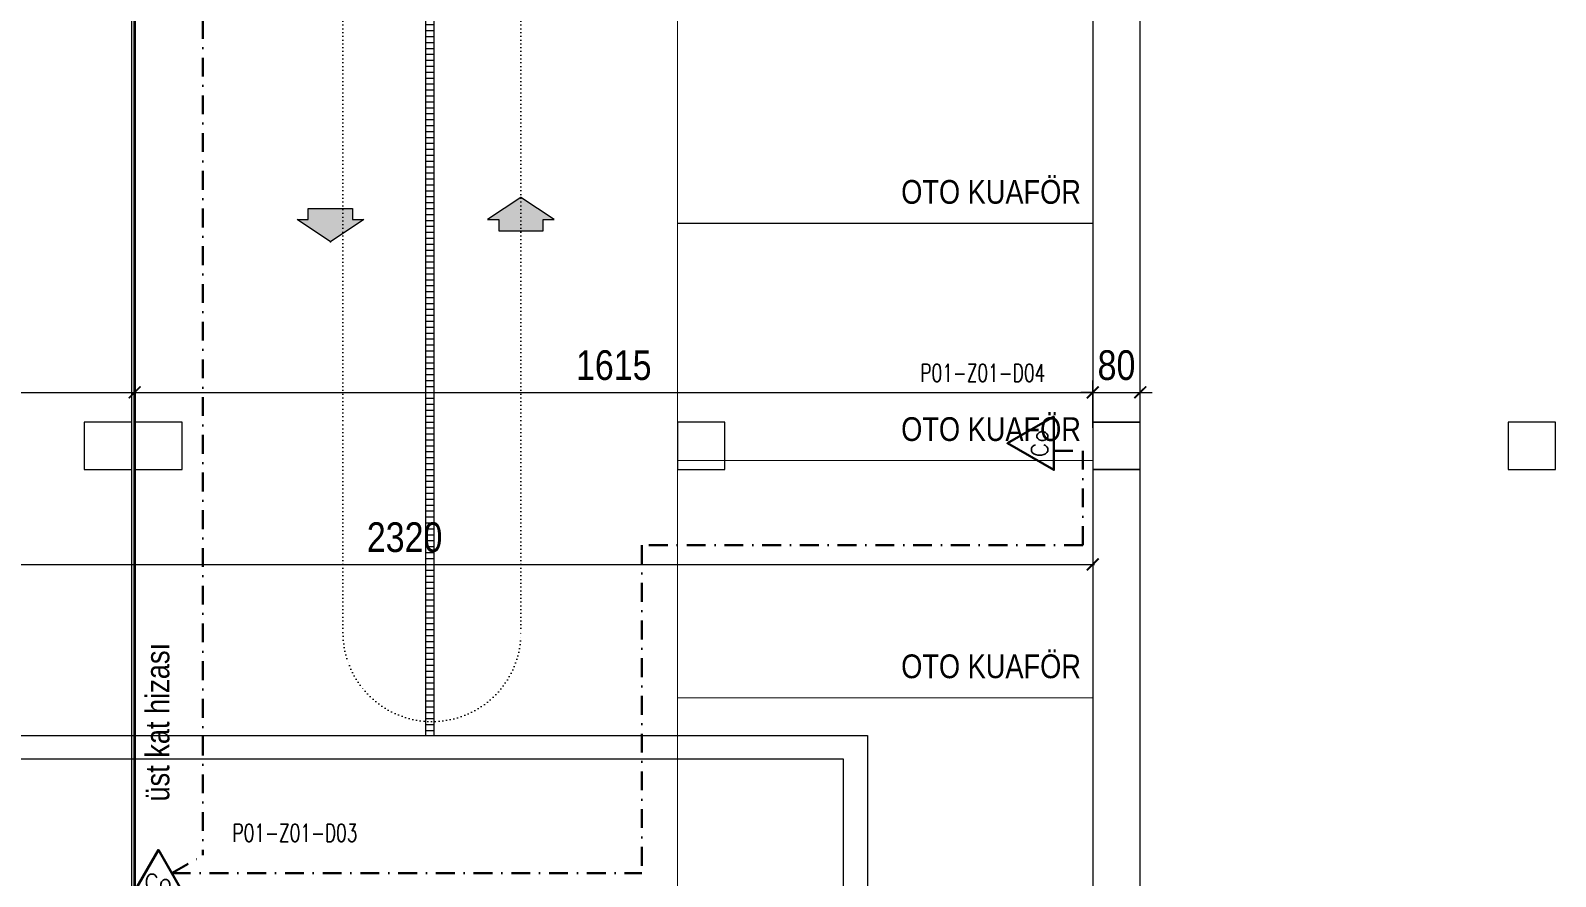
# Model space of a CAD drawing. Header units: metres. Extents: x -19121 to 152404, y -12107 to 29421.
# Drawn here: x 7349 to 9920, y 114 to 1540 of the extents above; entities that cross this region are included whole.
import ezdxf
from ezdxf.enums import TextEntityAlignment as Align

# ---------------------------------------------------------------- set-up
doc = ezdxf.new("R2010")
doc.units = ezdxf.units.M
doc.header["$LTSCALE"] = 50
doc.header["$MEASUREMENT"] = 0
for name, pattern in [('DASHDOT', [25.4, 12.7, -6.35, 0, -6.35]), ('DOT2', [0.125, 0, -0.125]), ('HIDDEN', [0.375, 0.25, -0.125])]:
    doc.linetypes.add(name, pattern=pattern)
doc.layers.get('0').update_dxf_attribs({"color": 9, "lineweight": 5})
for name, color, linetype, lineweight in [('00', 9, 'Continuous', 5), ('01', 9, 'Continuous', 5), ('06D', 9, 'Continuous', 5), ('20', 9, 'DOT2', 5), ('21', 9, 'Continuous', 5), ('25', 9, 'Continuous', 5), ('E-DEDEKTÖR NUMARALARI', 20, 'Continuous', 30), ('E-KABLO', 7, 'Continuous', 30), ('E-KARBONMONOKSİT DEDEKTÖRÜ', 7, 'Continuous', 30)]:
    doc.layers.add(name, color=color, linetype=linetype, lineweight=lineweight)
doc.styles.add('E-YAZI', font='txttw.shx', dxfattribs={"height": 200})
doc.styles.add('MuuM_TEXT-STANDART', font='ARIALN.TTF')
doc.dimstyles.new('MuuM_DIM200', dxfattribs={"dimscale": 20, "dimtxt": 2, "dimasz": 1, "dimexe": 1, "dimexo": 1, "dimgap": 1, "dimtad": 1, "dimdec": 1, "dimrnd": 0.5, "dimdsep": 46, "dimtxsty": 'MuuM_TEXT-STANDART', "dimblk": 'ARCHTICK', "dimcen": 0, "dimdle": 0.15, "dimclrd": 256, "dimclre": 256, "dimclrt": 256, "dimadec": 0, "dimazin": 0, "dimtfac": 5, "dimtdec": 1, "dimtix": 1, "dimtmove": 2, "dimatfit": 3, "dimldrblk": 'DOT', "dimfxl": 3, "dimfxlon": 1, "dimtolj": 1, "dimlwd": -1, "dimlwe": -1, "dimarcsym": 0})

# ---------------------------------------------------------------- blocks, each defined once
blk = doc.blocks.new('100_KARBONMONOKSİT DEDEKTÖRÜ 085')
at = {"layer": 'E-KARBONMONOKSİT DEDEKTÖRÜ', "color": 4}
blk.add_lwpolyline([(2.26, 0), (0, 3.92), (-2.26, 0)], close=True, dxfattribs=at)
at = {"layer": 'E-KARBONMONOKSİT DEDEKTÖRÜ', "color": 3, "style": 'E-YAZI'}
blk.add_text('Co', height=1.36, dxfattribs=at).set_placement((-0.02, 1.2), align=Align.MIDDLE)
blk = doc.blocks.new('p-kolon_80x80')
blk.add_lwpolyline([(-40, -40), (40, -40), (40, 40), (-40, 40)], close=True)
blk = doc.blocks.new('2.bod.sitatik')
at = {"layer": '01'}
for p in [(7480, -7790), (7565, -7790), (8480, -7790), (9180, -7790), (9880, -7790)]:
    blk.add_blockref('p-kolon_80x80', p, dxfattribs=at)
blk = doc.blocks.new('p-ızgara')
at = {"layer": '06D'}
h = blk.add_hatch(dxfattribs=at)
h.set_pattern_fill('_USER', color=252, scale=10, angle=180, style=0, pattern_type=0)
h.set_pattern_definition([(180, (20, -8630), (-1e-15, -10), [])])
h.paths.add_polyline_path([(8015, -4975), (8015, -8278.5), (8030, -8278.5), (8030, -4975)])
blk.add_lwpolyline([(8015, -4975), (8015, -8278.5), (8030, -8278.5), (8030, -4975)], close=True, dxfattribs=at)
blk = doc.blocks.new('_ArchTick')
at = {"color": 0, "linetype": 'ByBlock', "const_width": 0.15}
blk.add_lwpolyline([(-0.5, -0.5), (0.5, 0.5)], dxfattribs=at)
blk = doc.blocks.new('*D378')
at = {"layer": '25', "transparency": 16777216}
for p, q in [((6820, -32440.8), (6820, -32360.8)), ((7525, -32440.8), (7525, -32360.8)), ((6817, -32380.8), (7528, -32380.8))]:
    blk.add_line(p, q, dxfattribs=at)
at = {"layer": '25', "transparency": 16777216, "xscale": 20, "yscale": 20, "zscale": 20, "rotation": 180}
blk.add_blockref('_ArchTick', (6820, -32380.8), dxfattribs=at)
at = {"layer": '25', "transparency": 16777216, "xscale": 20, "yscale": 20, "zscale": 20}
blk.add_blockref('_ArchTick', (7525, -32380.8), dxfattribs=at)
at = {"layer": '25', "transparency": 16777216, "insert": (7172.5, -32335.2), "char_height": 50, "attachment_point": 5, "style": 'MuuM_TEXT-STANDART'}
blk.add_mtext('\\A1;705', dxfattribs=at)
blk = doc.blocks.new('_Dot')
at = {"color": 0, "linetype": 'ByBlock', "lineweight": -2}
blk.add_line((-0.5, 0), (-1, 0), dxfattribs=at)
at = {"color": 0, "linetype": 'ByBlock', "const_width": 0.5}
blk.add_lwpolyline([(-0.25, 0, 1), (0.25, 0, 1)], format="xyb", close=True, dxfattribs=at)
blk = doc.blocks.new('*D379')
at = {"layer": '25', "transparency": 16777216}
for p, q in [((7525, -32440.8), (7525, -32360.8)), ((9140, -32440.8), (9140, -32360.8)), ((7522, -32380.8), (9143, -32380.8))]:
    blk.add_line(p, q, dxfattribs=at)
at = {"layer": '25', "transparency": 16777216, "xscale": 20, "yscale": 20, "zscale": 20, "rotation": 180}
blk.add_blockref('_ArchTick', (7525, -32380.8), dxfattribs=at)
at = {"layer": '25', "transparency": 16777216, "xscale": 20, "yscale": 20, "zscale": 20}
blk.add_blockref('_ArchTick', (9140, -32380.8), dxfattribs=at)
at = {"layer": '25', "transparency": 16777216, "insert": (8332.5, -32335.2), "char_height": 50, "attachment_point": 5, "style": 'MuuM_TEXT-STANDART'}
blk.add_mtext('\\A1;1615', dxfattribs=at)
blk = doc.blocks.new('*D380')
at = {"layer": '25', "transparency": 16777216}
for p, q in [((9140, -32440.8), (9140, -32360.8)), ((9220, -32410.8), (9220, -32360.8)), ((9140, -32380.8), (9120, -32380.8)), ((9140, -32380.8), (9220, -32380.8)), ((9220, -32380.8), (9240, -32380.8))]:
    blk.add_line(p, q, dxfattribs=at)
at = {"layer": '25', "transparency": 16777216, "xscale": 20, "yscale": 20, "zscale": 20}
blk.add_blockref('_ArchTick', (9140, -32380.8), dxfattribs=at)
at = {"layer": '25', "transparency": 16777216, "xscale": 20, "yscale": 20, "zscale": 20, "rotation": 180}
blk.add_blockref('_ArchTick', (9220, -32380.8), dxfattribs=at)
at = {"layer": '25', "transparency": 16777216, "insert": (9180, -32335.2), "char_height": 50, "attachment_point": 5, "style": 'MuuM_TEXT-STANDART'}
blk.add_mtext('\\A1;80', dxfattribs=at)
blk = doc.blocks.new('*D383')
at = {"layer": '25', "transparency": 16777216}
for p, q in [((9140, -32610.8), (9140, -32690.8)), ((6817, -32670.8), (9143, -32670.8)), ((6820, -32730.8), (6820, -32650.8))]:
    blk.add_line(p, q, dxfattribs=at)
at = {"layer": '25', "transparency": 16777216, "xscale": 20, "yscale": 20, "zscale": 20, "rotation": 180}
blk.add_blockref('_ArchTick', (6820, -32670.8), dxfattribs=at)
at = {"layer": '25', "transparency": 16777216, "xscale": 20, "yscale": 20, "zscale": 20}
blk.add_blockref('_ArchTick', (9140, -32670.8), dxfattribs=at)
at = {"layer": '25', "transparency": 16777216, "insert": (7980, -32625.3), "char_height": 50, "attachment_point": 5, "style": 'MuuM_TEXT-STANDART'}
blk.add_mtext('\\A1;2320', dxfattribs=at)
blk = doc.blocks.new('p-işyeri')
at = {"color": 0, "const_width": 2}
blk.add_lwpolyline([(200, 0), (200, 700), (-200, 700), (-200, 0)], close=True, dxfattribs=at)
blk = doc.blocks.new('0_arrow1')
blk.add_hatch(color=254).paths.add_polyline_path([(0, 0), (-22.5, -15), (-15, -15), (-15, -22.5), (15, -22.5), (15, -15), (22.5, -15)])
at = {"linetype": 'ByBlock', "lineweight": -2}
blk.add_lwpolyline([(15, -22.5), (-15, -22.5), (-15, -15), (-22.5, -15), (0, 0), (22.5, -15), (15, -15)], close=True, dxfattribs=at)
blk.add_point((0, 0))
blk = doc.blocks.new('2.bod.Mimari')
at = {"layer": '00'}
for points in [[(9220, -7750), (9220, -7030), (9140, -7030), (9140, -7750)], [(9220, -8550), (9220, -7830), (9140, -7830), (9140, -8550)]]:
    blk.add_lwpolyline(points, close=True, dxfattribs=at)
at = {"layer": '06D', "linetype": 'DOT2'}
for points in [[(7876.12, -4350), (7876.12, -7755), (7876.12, -8105)], [(8176.12, -4350), (8176.12, -7755), (8176.12, -8105)]]:
    blk.add_lwpolyline(points, dxfattribs=at)
at = {"layer": '06D'}
for points in [[(7520, -8550), (7520, -5430)], [(1942.5, -8278.51), (8760, -8278.51), (8760, -8733.51), (8720, -8733.51), (8720, -8318.51), (1942.5, -8318.51), (1942.5, -8278.51)]]:
    blk.add_lwpolyline(points, dxfattribs=at)
at = {"layer": '06D', "linetype": 'DOT2'}
blk.add_lwpolyline([(7876.12, -8105, 1), (8176.12, -8105, 1)], format="xyb", dxfattribs=at)
at = {"layer": '20', "const_width": 5}
blk.add_lwpolyline([(7525, -8550), (7525, -4630)], dxfattribs=at)
at = {"layer": '06D'}
blk.add_blockref('p-ızgara', (0, 0), dxfattribs=at)
at = {"layer": '06D', "color": 89, "linetype": 'HIDDEN', "true_color": 0x2e4d23, "rotation": 90}
for p in [(9140, -7215), (9140, -7615), (9140, -8015), (9140, -8415)]:
    blk.add_blockref('p-işyeri', p, dxfattribs=at)
at = {"layer": '06D', "xscale": -2.5, "yscale": 2.5, "zscale": 2.5}
blk.add_blockref('0_arrow1', (8176.12, -7371.25), dxfattribs=at)
at = {"layer": '06D', "xscale": 2.5, "yscale": 2.5, "zscale": 2.5, "rotation": 180}
blk.add_blockref('0_arrow1', (7854.87, -7446.25), dxfattribs=at)
at = {"layer": '21', "style": 'MuuM_TEXT-STANDART'}
for p in [(8817.08, -7393.96), (8817.08, -7793.96), (8817.08, -8193.96)]:
    blk.add_text('OTO KUAFÖR', height=40, dxfattribs=at).set_placement(p, align=Align.BOTTOM_LEFT)
blk.add_text('üst kat hizası', height=40, rotation=90, dxfattribs=at).set_placement((7583.38, -8389.95))
at = {"layer": '25'}
for base, p1, p2, picture, middle in [((7525, -7699.98), (6820, -7959.4), (7525, -7889.37), '*D378', (7172.5, -7654.45)), ((9140, -7699.98), (7525, -7959.4), (9140, -7830), '*D379', (8332.5, -7654.45)), ((9220, -7699.98), (9140, -7830), (9220, -7750), '*D380', (9180, -7654.45)), ((9140, -7990), (6820, -8249.42), (9140, -7830), '*D383', (7980, -7944.47))]:
    dim = blk.add_linear_dim(base=base, p1=p1, p2=p2, dimstyle='MuuM_DIM200', override={"dimtxt": 2.5}, dxfattribs=at)
    dim.commit()
    dim.dimension.update_dxf_attribs({"geometry": picture, "text_midpoint": middle, "insert": (0, 24680.79)})

msp = doc.modelspace()

# ---------------------------------------------------------------- linework, layer by layer
at = {"layer": 'E-KABLO', "color": 3, "linetype": 'DASHDOT', "ltscale": 0.05}
for p, q in [((7639.9, 1621.5), (7639.9, 149.4)), ((9074.4, 831.5), (9123.3, 831.5)), ((9123.3, 831.5), (9123.3, 672.4)), ((8380, 672.4), (8380, 119.2)), ((9123.3, 672.4), (8380, 672.4)), ((7587.6, 119.2), (7639.9, 149.4)), ((7587.6, 119.2), (8380, 119.2))]:
    msp.add_line(p, q, dxfattribs=at)

# ---------------------------------------------------------------- block references
for name in ['2.bod.sitatik', '2.bod.Mimari']:
    msp.add_blockref(name, (0, 8630))
at = {"layer": 'E-KARBONMONOKSİT DEDEKTÖRÜ', "color": 4, "xscale": 20, "yscale": 20, "zscale": 20}
for p, rotation in [((9074.4, 844.3), 89.9999999055134), ((7565, 80), 359.9999999603236)]:
    msp.add_blockref('100_KARBONMONOKSİT DEDEKTÖRÜ 085', p, dxfattribs=dict(at, rotation=rotation))

# ---------------------------------------------------------------- texts
at = {"layer": 'E-DEDEKTÖR NUMARALARI', "style": 'E-YAZI', "width": 0.7}
for s, p in [('P01-Z01-D04', (8849.3, 947.8)), ('P01-Z01-D03', (7689.9, 172.1))]:
    msp.add_text(s, height=30, dxfattribs=at).set_placement(p)

doc.saveas('drawing.dxf')
